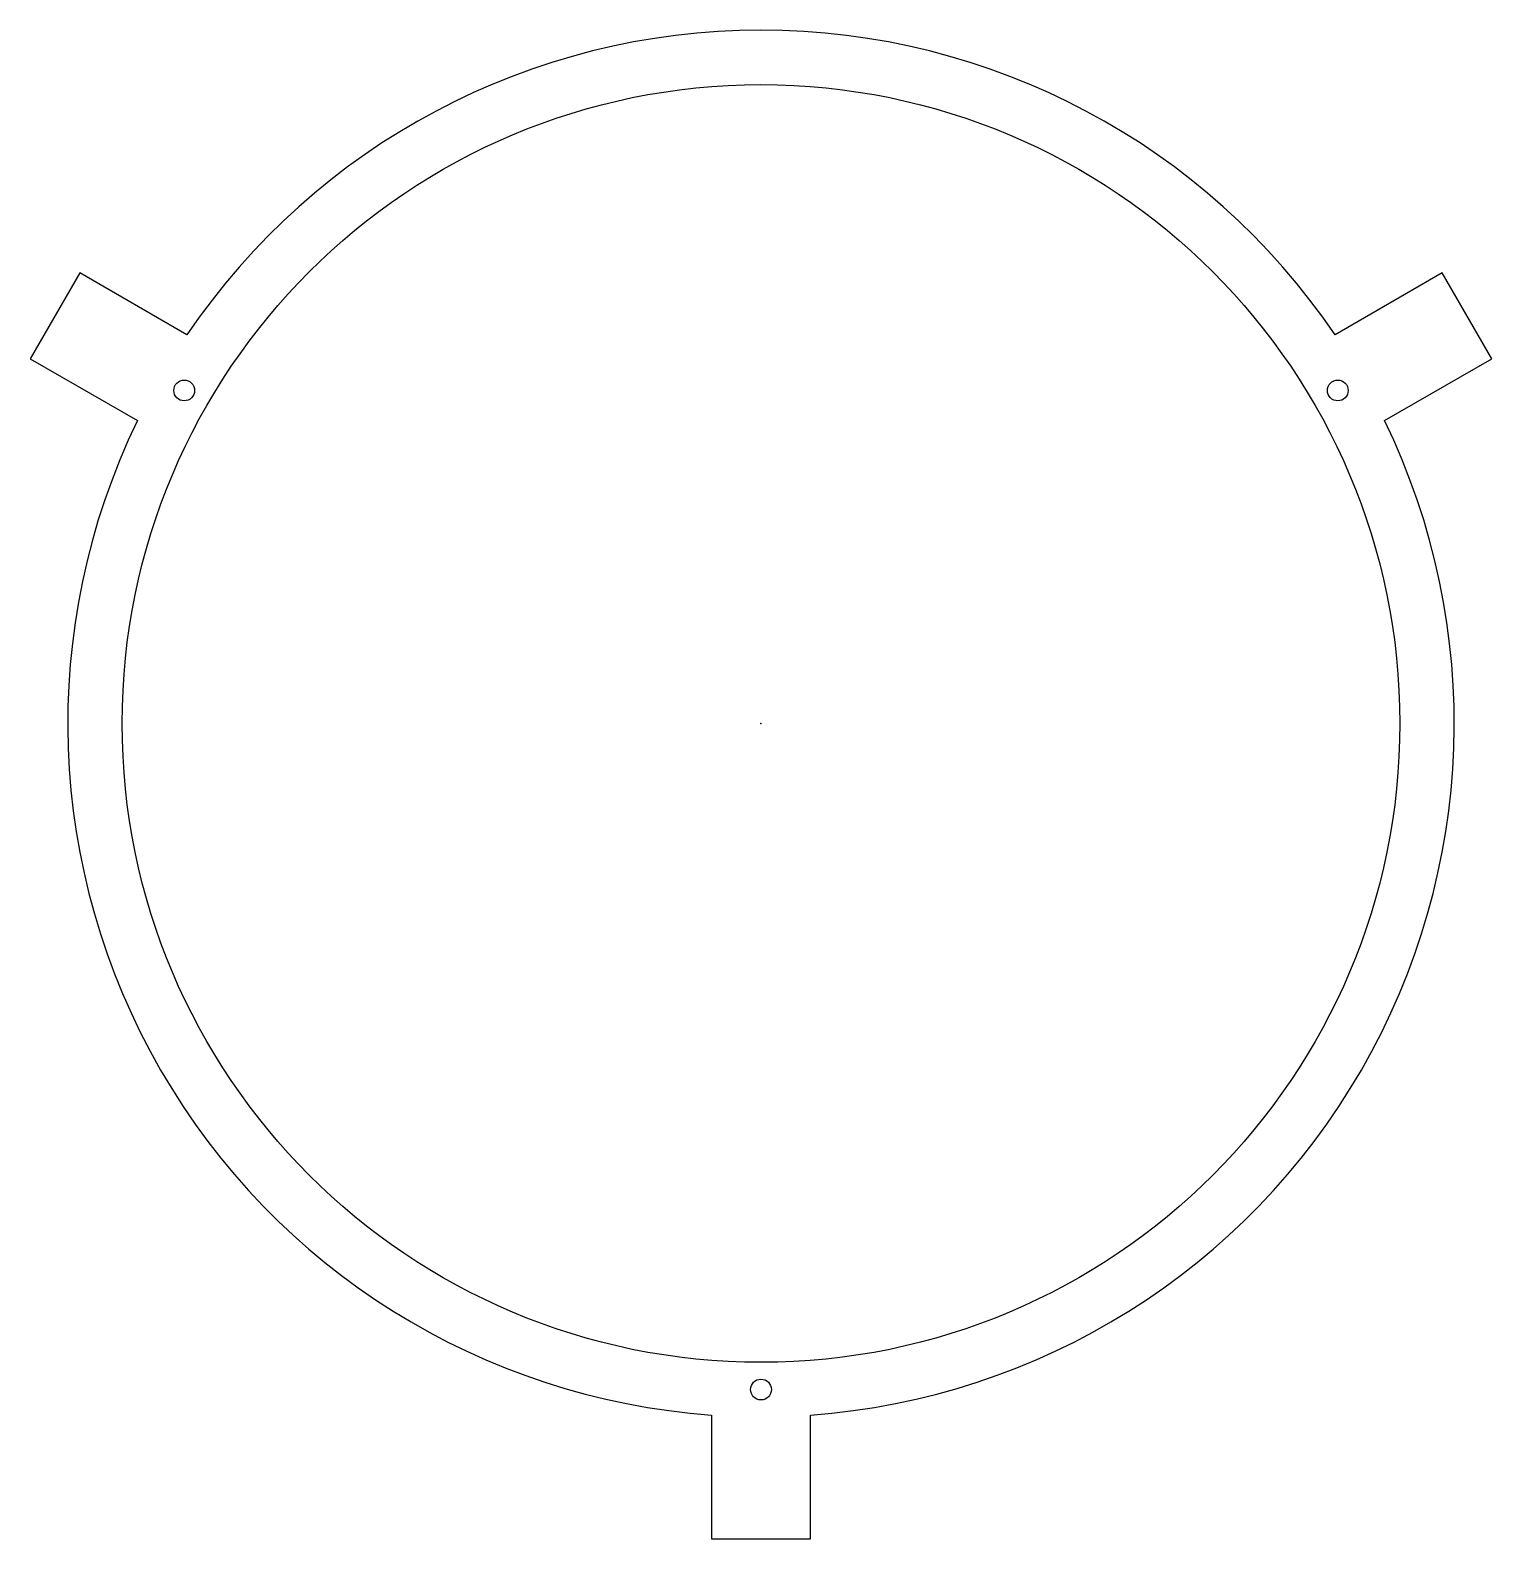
# Model space of a CAD drawing. Header units: millimetres. Extents: x -148 to 148, y -165 to 140.
import ezdxf

# ---------------------------------------------------------------- set-up
doc = ezdxf.new("R2010")
doc.units = ezdxf.units.MM
doc.layers.get('0').update_dxf_attribs({"linetype": 'CONTINUOUS'})

msp = doc.modelspace()

# ---------------------------------------------------------------- linework, layer by layer
msp.add_lwpolyline([(-10, -139.64), (-10, -164.64), (10, -164.64), (10, -139.64, 0.530635), (125.93, 61.16), (147.58, 73.66), (137.58, 90.98), (115.93, 78.48, 0.530635), (-115.93, 78.48), (-137.58, 90.98), (-147.58, 73.66), (-125.93, 61.16, 0.530635)], format="xyb", close=True)
for centre, radius in [((0, 0), 129), ((-116.48, 67.25), 2.1), ((116.48, 67.25), 2.1), ((0, -134.5), 2.1)]:
    msp.add_circle(centre, radius)
msp.add_point((0, 0))

doc.saveas('drawing.dxf')
